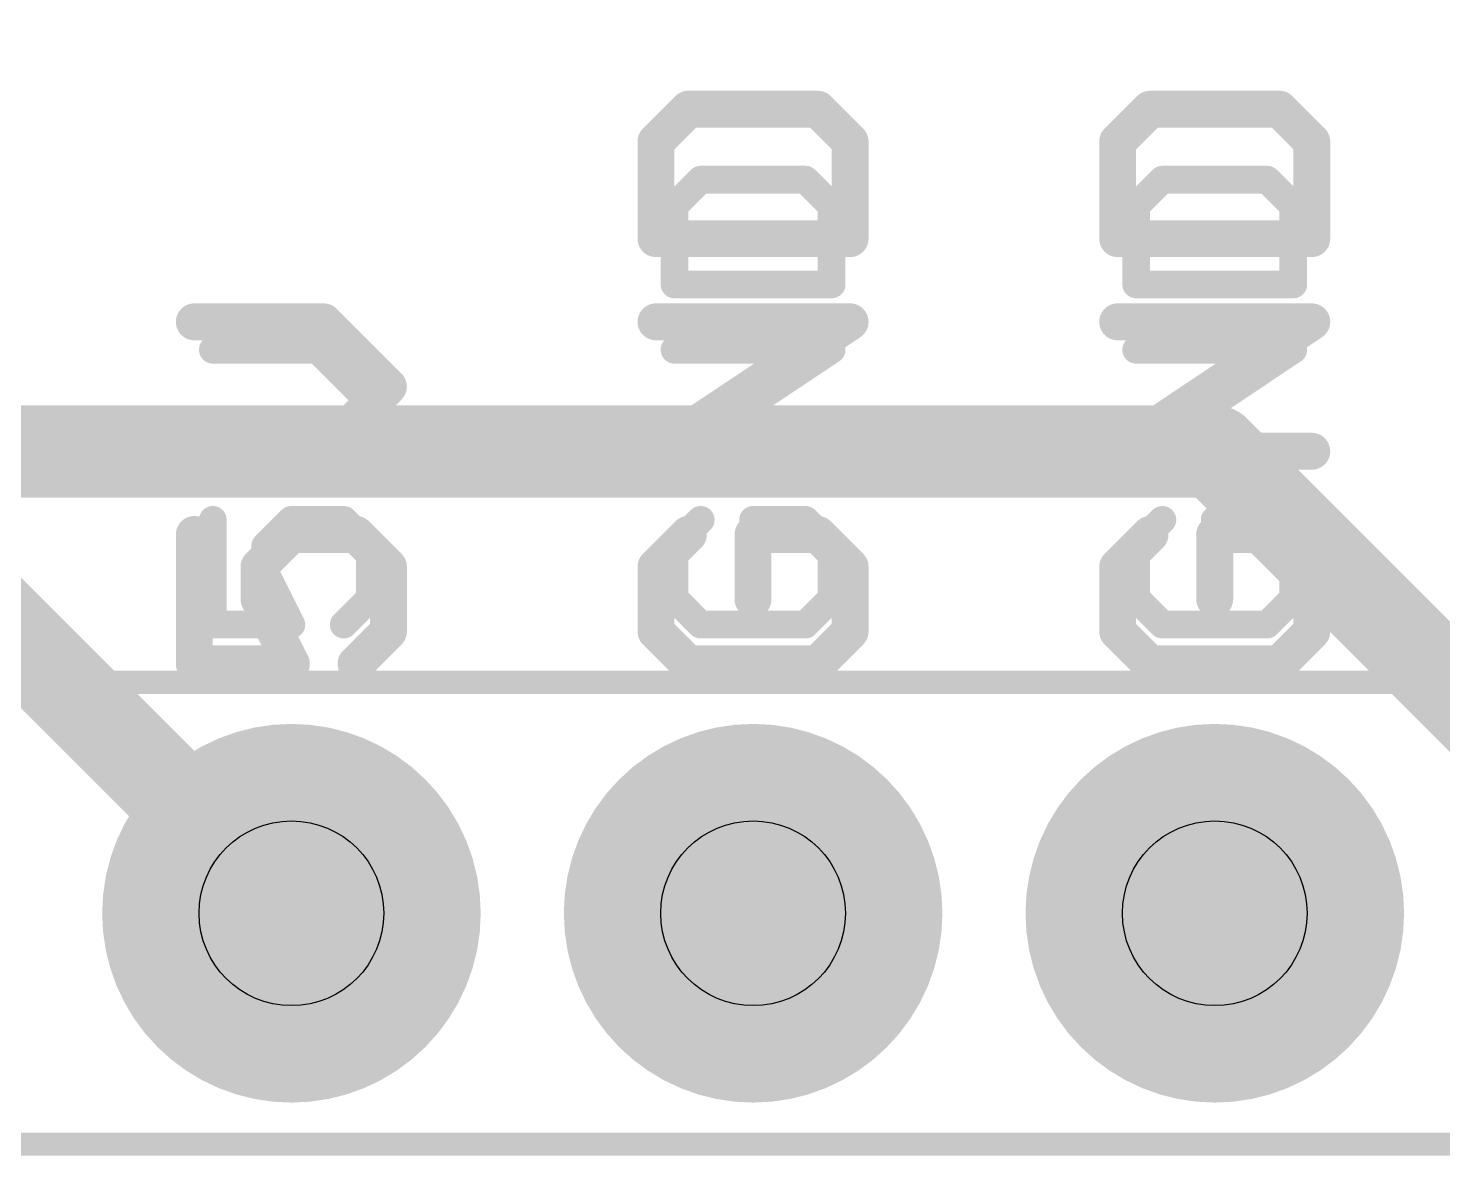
# Model space of a CAD drawing. Extents: x -27 to 80, y -11 to 53.
# Drawn here: x 27.76 to 35.54, y 1.21 to 7.41 of the extents above; entities that cross this region are included whole.
import ezdxf

# ---------------------------------------------------------------- set-up
doc = ezdxf.new("R2010")
doc.units = 0
for name, color, linetype in [('1', 12, 'CONTINUOUS'), ('16', 132, 'CONTINUOUS'), ('17', 110, 'CONTINUOUS'), ('21', 53, 'CONTINUOUS'), ('29', 253, 'CONTINUOUS'), ('30', 253, 'CONTINUOUS'), ('44', 253, 'CONTINUOUS'), ('51', 53, 'CONTINUOUS')]:
    doc.layers.add(name, color=color, linetype=linetype)

# ---------------------------------------------------------------- blocks, each defined once
blk = doc.blocks.new('ROUNDP')
at = {"const_width": 0.5}
blk.add_lwpolyline([(0, -0.25, 1), (0, 0.25, 1), (0, -0.25)], format="xyb", dxfattribs=at)

msp = doc.modelspace()

# ---------------------------------------------------------------- linework, layer by layer
at = {"layer": '1', "const_width": 0.508}
msp.add_lwpolyline([(22.225, 9.525), (29.21, 2.54)], dxfattribs=at)
at = {"layer": '1', "const_width": 0.254}
msp.add_lwpolyline([(29.1202, 2.4502, 1), (29.2998, 2.6298)], format="xyb", dxfattribs=at)
at = {"layer": '16', "const_width": 0.508}
for points in [[(13.97, 5.08), (34.29, 5.08)], [(34.29, 5.08), (36.83, 2.54)]]:
    msp.add_lwpolyline(points, dxfattribs=at)
at = {"layer": '16', "const_width": 0.254}
for points in [[(34.3798, 5.1698, 1), (34.2002, 4.9902)], [(34.29, 4.953, 1), (34.29, 5.207)]]:
    msp.add_lwpolyline(points, format="xyb", dxfattribs=at)
at = {"layer": '21', "const_width": 0.2032}
for points in [[(31.3936, 6.9622), (31.2157, 6.7843)], [(32.1055, 6.9622), (31.3936, 6.9622)], [(32.2834, 6.7843), (32.1055, 6.9622)], [(33.9336, 6.9622), (33.7557, 6.7843)], [(34.6455, 6.9622), (33.9336, 6.9622)], [(34.8234, 6.7843), (34.6455, 6.9622)], [(31.2157, 6.7843), (31.2157, 6.2504)], [(32.2834, 6.2504), (32.2834, 6.7843)], [(33.7557, 6.7843), (33.7557, 6.2504)], [(34.8234, 6.2504), (34.8234, 6.7843)], [(31.2157, 6.2504), (32.2834, 6.2504)], [(33.7557, 6.2504), (34.8234, 6.2504)], [(29.3875, 5.7928), (28.6757, 5.7928)], [(29.7434, 5.4369), (29.3875, 5.7928)], [(31.2157, 5.081), (32.2834, 5.7928)], [(32.2834, 5.7928), (31.2157, 5.7928)], [(33.7557, 5.081), (34.8234, 5.7928)], [(34.8234, 5.7928), (33.7557, 5.7928)], [(29.3875, 5.081), (29.7434, 5.4369)], [(28.6757, 5.081), (29.3875, 5.081)], [(32.2834, 5.081), (31.2157, 5.081)], [(34.8234, 5.081), (33.7557, 5.081)], [(28.6757, 4.6234), (28.6757, 3.9116)], [(29.0316, 4.4455), (29.2095, 4.6234)], [(29.2095, 4.6234), (29.5655, 4.6234)], [(29.5655, 4.6234), (29.7434, 4.4455)], [(31.3936, 4.6234), (31.2157, 4.4455)], [(32.1055, 4.6234), (31.7495, 4.6234)], [(31.7495, 4.6234), (31.7495, 4.2675)], [(32.2834, 4.4455), (32.1055, 4.6234)], [(33.9336, 4.6234), (33.7557, 4.4455)], [(34.6455, 4.6234), (34.2895, 4.6234)], [(34.2895, 4.6234), (34.2895, 4.2675)], [(34.8234, 4.4455), (34.6455, 4.6234)], [(29.0316, 4.2675), (29.0316, 4.4455)], [(29.7434, 4.4455), (29.7434, 4.0896)], [(31.2157, 4.4455), (31.2157, 4.0896)], [(32.2834, 4.0896), (32.2834, 4.4455)], [(33.7557, 4.4455), (33.7557, 4.0896)], [(34.8234, 4.0896), (34.8234, 4.4455)], [(29.2095, 3.9116), (29.0316, 4.2675)], [(29.7434, 4.0896), (29.5655, 3.9116)], [(31.2157, 4.0896), (31.3936, 3.9116)], [(32.1055, 3.9116), (32.2834, 4.0896)], [(33.7557, 4.0896), (33.9336, 3.9116)], [(34.6455, 3.9116), (34.8234, 4.0896)], [(28.6757, 3.9116), (29.2095, 3.9116)], [(31.3936, 3.9116), (32.1055, 3.9116)], [(33.9336, 3.9116), (34.6455, 3.9116)]]:
    msp.add_lwpolyline(points, dxfattribs=at)
at = {"layer": '21', "const_width": 0.1016}
for points in [[(31.3936, 7.013, 1), (31.3936, 6.9114)], [(31.4296, 6.9263, 1), (31.3577, 6.9981)], [(32.1414, 6.9981, 1), (32.0695, 6.9263)], [(32.1055, 6.9114, 1), (32.1055, 7.013)], [(33.9336, 7.013, 1), (33.9336, 6.9114)], [(33.9696, 6.9263, 1), (33.8977, 6.9981)], [(34.6814, 6.9981, 1), (34.6095, 6.9263)], [(34.6455, 6.9114, 1), (34.6455, 7.013)], [(31.2665, 6.7843, 1), (31.1649, 6.7843)], [(31.1798, 6.8202, 1), (31.2516, 6.7483)], [(32.3342, 6.7843, 1), (32.2326, 6.7843)], [(32.2475, 6.7483, 1), (32.3193, 6.8202)], [(33.8065, 6.7843, 1), (33.7049, 6.7843)], [(33.7198, 6.8202, 1), (33.7916, 6.7483)], [(34.8742, 6.7843, 1), (34.7726, 6.7843)], [(34.7875, 6.7483, 1), (34.8593, 6.8202)], [(31.2157, 6.3012, 1), (31.2157, 6.1996)], [(32.2834, 6.1996, 1), (32.2834, 6.3012)], [(33.7557, 6.3012, 1), (33.7557, 6.1996)], [(34.8234, 6.1996, 1), (34.8234, 6.3012)], [(31.1649, 6.2504, 1), (31.2665, 6.2504)], [(32.2326, 6.2504, 1), (32.3342, 6.2504)], [(33.7049, 6.2504, 1), (33.8065, 6.2504)], [(34.7726, 6.2504, 1), (34.8742, 6.2504)], [(28.6757, 5.8436, 1), (28.6757, 5.742)], [(29.4234, 5.8287, 1), (29.3516, 5.7569)], [(29.3875, 5.742, 1), (29.3875, 5.8436)], [(31.2157, 5.8436, 1), (31.2157, 5.742)], [(32.3116, 5.7505, 1), (32.2552, 5.8351)], [(32.2834, 5.742, 1), (32.2834, 5.8436)], [(33.7557, 5.8436, 1), (33.7557, 5.742)], [(34.8516, 5.7505, 1), (34.7952, 5.8351)], [(34.8234, 5.742, 1), (34.8234, 5.8436)], [(29.7793, 5.401, 1), (29.7075, 5.4728)], [(29.7075, 5.401, 1), (29.7793, 5.4728)], [(28.6757, 5.1318, 1), (28.6757, 5.0302)], [(29.3516, 5.1169, 1), (29.4234, 5.0451)], [(29.3875, 5.0302, 1), (29.3875, 5.1318)], [(31.2157, 5.1318, 1), (31.2157, 5.0302)], [(31.1875, 5.1233, 1), (31.2439, 5.0387)], [(32.2834, 5.0302, 1), (32.2834, 5.1318)], [(33.7557, 5.1318, 1), (33.7557, 5.0302)], [(33.7275, 5.1233, 1), (33.7839, 5.0387)], [(34.8234, 5.0302, 1), (34.8234, 5.1318)], [(28.7265, 4.6234, 1), (28.6249, 4.6234)], [(29.2095, 4.6742, 1), (29.2095, 4.5726)], [(29.2455, 4.5875, 1), (29.1736, 4.6593)], [(29.6014, 4.6593, 1), (29.5295, 4.5875)], [(29.5655, 4.5726, 1), (29.5655, 4.6742)], [(31.4296, 4.5875, 1), (31.3577, 4.6593)], [(31.7495, 4.6742, 1), (31.7495, 4.5726)], [(31.8003, 4.6234, 1), (31.6987, 4.6234)], [(32.1414, 4.6593, 1), (32.0695, 4.5875)], [(32.1055, 4.5726, 1), (32.1055, 4.6742)], [(33.9696, 4.5875, 1), (33.8977, 4.6593)], [(34.2895, 4.6742, 1), (34.2895, 4.5726)], [(34.3403, 4.6234, 1), (34.2387, 4.6234)], [(34.6814, 4.6593, 1), (34.6095, 4.5875)], [(34.6455, 4.5726, 1), (34.6455, 4.6742)], [(29.0824, 4.4455, 1), (28.9808, 4.4455)], [(28.9957, 4.4814, 1), (29.0675, 4.4095)], [(29.7942, 4.4455, 1), (29.6926, 4.4455)], [(29.7075, 4.4095, 1), (29.7793, 4.4814)], [(31.2665, 4.4455, 1), (31.1649, 4.4455)], [(31.1798, 4.4814, 1), (31.2516, 4.4095)], [(32.3342, 4.4455, 1), (32.2326, 4.4455)], [(32.2475, 4.4095, 1), (32.3193, 4.4814)], [(33.8065, 4.4455, 1), (33.7049, 4.4455)], [(33.7198, 4.4814, 1), (33.7916, 4.4095)], [(34.8742, 4.4455, 1), (34.7726, 4.4455)], [(34.7875, 4.4095, 1), (34.8593, 4.4814)], [(29.077, 4.2902, 1), (28.9862, 4.2448)], [(28.9808, 4.2675, 1), (29.0824, 4.2675)], [(31.6987, 4.2675, 1), (31.8003, 4.2675)], [(34.2387, 4.2675, 1), (34.3403, 4.2675)], [(29.6926, 4.0896, 1), (29.7942, 4.0896)], [(29.7793, 4.0536, 1), (29.7075, 4.1255)], [(31.2516, 4.1255, 1), (31.1798, 4.0536)], [(31.1649, 4.0896, 1), (31.2665, 4.0896)], [(32.2326, 4.0896, 1), (32.3342, 4.0896)], [(32.3193, 4.0536, 1), (32.2475, 4.1255)], [(33.7916, 4.1255, 1), (33.7198, 4.0536)], [(33.7049, 4.0896, 1), (33.8065, 4.0896)], [(34.7726, 4.0896, 1), (34.8742, 4.0896)], [(34.8593, 4.0536, 1), (34.7875, 4.1255)], [(28.6757, 3.9624, 1), (28.6757, 3.8608)], [(29.1641, 3.8889, 1), (29.255, 3.9343)], [(29.2095, 3.8608, 1), (29.2095, 3.9624)], [(29.5295, 3.9475, 1), (29.6014, 3.8757)], [(31.3936, 3.9624, 1), (31.3936, 3.8608)], [(31.3577, 3.8757, 1), (31.4296, 3.9475)], [(32.0695, 3.9475, 1), (32.1414, 3.8757)], [(32.1055, 3.8608, 1), (32.1055, 3.9624)], [(33.9336, 3.9624, 1), (33.9336, 3.8608)], [(33.8977, 3.8757, 1), (33.9696, 3.9475)], [(34.6095, 3.9475, 1), (34.6814, 3.8757)], [(34.6455, 3.8608, 1), (34.6455, 3.9624)], [(28.6249, 3.9116, 1), (28.7265, 3.9116)]]:
    msp.add_lwpolyline(points, format="xyb", dxfattribs=at)
at = {"layer": '44'}
for centre in [(29.21, 2.54), (31.75, 2.54), (34.29, 2.54)]:
    msp.add_circle(centre, 0.508, dxfattribs=at)
at = {"layer": '51'}
for points, const_width in [([(31.4615, 6.5748), (31.3175, 6.4307)], 0.1524), ([(32.0377, 6.5748), (31.4615, 6.5748)], 0.1524), ([(32.1818, 6.4307), (32.0377, 6.5748)], 0.1524), ([(34.0015, 6.5748), (33.8575, 6.4307)], 0.1524), ([(34.5777, 6.5748), (34.0015, 6.5748)], 0.1524), ([(34.7218, 6.4307), (34.5777, 6.5748)], 0.1524), ([(31.3175, 6.4307), (31.3175, 5.9985)], 0.1524), ([(32.1818, 5.9985), (32.1818, 6.4307)], 0.1524), ([(33.8575, 6.4307), (33.8575, 5.9985)], 0.1524), ([(34.7218, 5.9985), (34.7218, 6.4307)], 0.1524), ([(31.3175, 5.9985), (32.1818, 5.9985)], 0.1524), ([(33.8575, 5.9985), (34.7218, 5.9985)], 0.1524), ([(29.3537, 5.6392), (28.7775, 5.6392)], 0.1524), ([(29.6418, 5.3511), (29.3537, 5.6392)], 0.1524), ([(31.3175, 5.063), (32.1818, 5.6392)], 0.1524), ([(32.1818, 5.6392), (31.3175, 5.6392)], 0.1524), ([(33.8575, 5.063), (34.7218, 5.6392)], 0.1524), ([(34.7218, 5.6392), (33.8575, 5.6392)], 0.1524), ([(29.3537, 5.063), (29.6418, 5.3511)], 0.1524), ([(28.7775, 5.063), (29.3537, 5.063)], 0.1524), ([(32.1818, 5.063), (31.3175, 5.063)], 0.1524), ([(34.7218, 5.063), (33.8575, 5.063)], 0.1524), ([(28.7775, 4.7037), (28.7775, 4.1275)], 0.1524), ([(29.0656, 4.5597), (29.2096, 4.7037)], 0.1524), ([(29.2096, 4.7037), (29.4977, 4.7037)], 0.1524), ([(29.4977, 4.7037), (29.6418, 4.5597)], 0.1524), ([(31.4615, 4.7037), (31.3175, 4.5597)], 0.1524), ([(32.0377, 4.7037), (31.7496, 4.7037)], 0.1524), ([(31.7496, 4.7037), (31.7496, 4.4156)], 0.1524), ([(32.1818, 4.5597), (32.0377, 4.7037)], 0.1524), ([(34.0015, 4.7037), (33.8575, 4.5597)], 0.1524), ([(34.5777, 4.7037), (34.2896, 4.7037)], 0.1524), ([(34.2896, 4.7037), (34.2896, 4.4156)], 0.1524), ([(34.7218, 4.5597), (34.5777, 4.7037)], 0.1524), ([(29.0656, 4.4156), (29.0656, 4.5597)], 0.1524), ([(29.6418, 4.5597), (29.6418, 4.2716)], 0.1524), ([(31.3175, 4.5597), (31.3175, 4.2716)], 0.1524), ([(32.1818, 4.2716), (32.1818, 4.5597)], 0.1524), ([(33.8575, 4.5597), (33.8575, 4.2716)], 0.1524), ([(34.7218, 4.2716), (34.7218, 4.5597)], 0.1524), ([(29.2096, 4.1275), (29.0656, 4.4156)], 0.1524), ([(29.6418, 4.2716), (29.4977, 4.1275)], 0.1524), ([(31.3175, 4.2716), (31.4615, 4.1275)], 0.1524), ([(32.0377, 4.1275), (32.1818, 4.2716)], 0.1524), ([(33.8575, 4.2716), (34.0015, 4.1275)], 0.1524), ([(34.5777, 4.1275), (34.7218, 4.2716)], 0.1524), ([(28.7775, 4.1275), (29.2096, 4.1275)], 0.1524), ([(31.4615, 4.1275), (32.0377, 4.1275)], 0.1524), ([(34.0015, 4.1275), (34.5777, 4.1275)], 0.1524), ([(22.86, 3.81), (38.1, 3.81)], 0.127), ([(38.1, 1.27), (22.86, 1.27)], 0.127)]:
    msp.add_lwpolyline(points, dxfattribs=dict(at, const_width=const_width))
at = {"layer": '51', "const_width": 0.0762}
for points in [[(31.4615, 6.6129, 1), (31.4615, 6.5367)], [(31.4885, 6.5478, 1), (31.4346, 6.6017)], [(32.0647, 6.6017, 1), (32.0108, 6.5478)], [(32.0377, 6.5367, 1), (32.0377, 6.6129)], [(34.0015, 6.6129, 1), (34.0015, 6.5367)], [(34.0285, 6.5478, 1), (33.9746, 6.6017)], [(34.6047, 6.6017, 1), (34.5508, 6.5478)], [(34.5777, 6.5367, 1), (34.5777, 6.6129)], [(31.3556, 6.4307, 1), (31.2794, 6.4307)], [(31.2905, 6.4576, 1), (31.3444, 6.4038)], [(32.2199, 6.4307, 1), (32.1437, 6.4307)], [(32.1549, 6.4038, 1), (32.2087, 6.4576)], [(33.8956, 6.4307, 1), (33.8194, 6.4307)], [(33.8305, 6.4576, 1), (33.8844, 6.4038)], [(34.7599, 6.4307, 1), (34.6837, 6.4307)], [(34.6949, 6.4038, 1), (34.7487, 6.4576)], [(31.3175, 6.0366, 1), (31.3175, 5.9604)], [(32.1818, 5.9604, 1), (32.1818, 6.0366)], [(33.8575, 6.0366, 1), (33.8575, 5.9604)], [(34.7218, 5.9604, 1), (34.7218, 6.0366)], [(31.2794, 5.9985, 1), (31.3556, 5.9985)], [(32.1437, 5.9985, 1), (32.2199, 5.9985)], [(33.8194, 5.9985, 1), (33.8956, 5.9985)], [(34.6837, 5.9985, 1), (34.7599, 5.9985)], [(28.7775, 5.6773, 1), (28.7775, 5.6011)], [(29.3806, 5.6662, 1), (29.3267, 5.6123)], [(29.3537, 5.6011, 1), (29.3537, 5.6773)], [(31.3175, 5.6773, 1), (31.3175, 5.6011)], [(32.2029, 5.6075, 1), (32.1607, 5.6709)], [(32.1818, 5.6011, 1), (32.1818, 5.6773)], [(33.8575, 5.6773, 1), (33.8575, 5.6011)], [(34.7429, 5.6075, 1), (34.7007, 5.6709)], [(34.7218, 5.6011, 1), (34.7218, 5.6773)], [(29.6687, 5.3242, 1), (29.6149, 5.3781)], [(29.6149, 5.3242, 1), (29.6687, 5.3781)], [(28.7775, 5.1011, 1), (28.7775, 5.0249)], [(29.3537, 5.0249, 1), (29.3537, 5.1011)], [(31.3175, 5.1011, 1), (31.3175, 5.0249)], [(32.1818, 5.0249, 1), (32.1818, 5.1011)], [(33.8575, 5.1011, 1), (33.8575, 5.0249)], [(34.7218, 5.0249, 1), (34.7218, 5.1011)], [(29.3267, 5.09, 1), (29.3806, 5.0361)], [(31.2963, 5.0947, 1), (31.3386, 5.0313)], [(33.8363, 5.0947, 1), (33.8786, 5.0313)], [(28.8156, 4.7037, 1), (28.7394, 4.7037)], [(29.2096, 4.7418, 1), (29.2096, 4.6656)], [(29.2366, 4.6768, 1), (29.1827, 4.7307)], [(29.5247, 4.7307, 1), (29.4708, 4.6768)], [(29.4977, 4.6656, 1), (29.4977, 4.7418)], [(31.4885, 4.6768, 1), (31.4346, 4.7307)], [(31.7496, 4.7418, 1), (31.7496, 4.6656)], [(31.7877, 4.7037, 1), (31.7115, 4.7037)], [(32.0647, 4.7307, 1), (32.0108, 4.6768)], [(32.0377, 4.6656, 1), (32.0377, 4.7418)], [(34.0285, 4.6768, 1), (33.9746, 4.7307)], [(34.2896, 4.7418, 1), (34.2896, 4.6656)], [(34.3277, 4.7037, 1), (34.2515, 4.7037)], [(34.6047, 4.7307, 1), (34.5508, 4.6768)], [(34.5777, 4.6656, 1), (34.5777, 4.7418)], [(29.0386, 4.5866, 1), (29.0925, 4.5327)], [(29.1037, 4.5597, 1), (29.0275, 4.5597)], [(29.6799, 4.5597, 1), (29.6037, 4.5597)], [(29.6149, 4.5327, 1), (29.6687, 4.5866)], [(31.2905, 4.5866, 1), (31.3444, 4.5327)], [(31.3556, 4.5597, 1), (31.2794, 4.5597)], [(32.2199, 4.5597, 1), (32.1437, 4.5597)], [(32.1549, 4.5327, 1), (32.2087, 4.5866)], [(33.8305, 4.5866, 1), (33.8844, 4.5327)], [(33.8956, 4.5597, 1), (33.8194, 4.5597)], [(34.7599, 4.5597, 1), (34.6837, 4.5597)], [(34.6949, 4.5327, 1), (34.7487, 4.5866)], [(29.0997, 4.4327, 1), (29.0315, 4.3986)], [(29.0275, 4.4156, 1), (29.1037, 4.4156)], [(31.7115, 4.4156, 1), (31.7877, 4.4156)], [(34.2515, 4.4156, 1), (34.3277, 4.4156)], [(29.6037, 4.2716, 1), (29.6799, 4.2716)], [(29.6687, 4.2446, 1), (29.6149, 4.2985)], [(31.3444, 4.2985, 1), (31.2905, 4.2446)], [(31.2794, 4.2716, 1), (31.3556, 4.2716)], [(32.1437, 4.2716, 1), (32.2199, 4.2716)], [(32.2087, 4.2446, 1), (32.1549, 4.2985)], [(33.8844, 4.2985, 1), (33.8305, 4.2446)], [(33.8194, 4.2716, 1), (33.8956, 4.2716)], [(34.6837, 4.2716, 1), (34.7599, 4.2716)], [(34.7487, 4.2446, 1), (34.6949, 4.2985)], [(28.7775, 4.1656, 1), (28.7775, 4.0894)], [(29.2096, 4.0894, 1), (29.2096, 4.1656)], [(31.4615, 4.1656, 1), (31.4615, 4.0894)], [(32.0377, 4.0894, 1), (32.0377, 4.1656)], [(34.0015, 4.1656, 1), (34.0015, 4.0894)], [(34.5777, 4.0894, 1), (34.5777, 4.1656)], [(28.7394, 4.1275, 1), (28.8156, 4.1275)], [(29.1756, 4.1105, 1), (29.2437, 4.1445)], [(29.4708, 4.1544, 1), (29.5247, 4.1006)], [(31.4346, 4.1006, 1), (31.4885, 4.1544)], [(32.0108, 4.1544, 1), (32.0647, 4.1006)], [(33.9746, 4.1006, 1), (34.0285, 4.1544)], [(34.5508, 4.1544, 1), (34.6047, 4.1006)]]:
    msp.add_lwpolyline(points, format="xyb", dxfattribs=at)

# ---------------------------------------------------------------- block references
at = {"layer": '17', "xscale": 1.8796, "yscale": 1.8796}
for p in [(29.21, 2.54), (29.21, 2.54), (31.75, 2.54), (31.75, 2.54), (34.29, 2.54), (34.29, 2.54)]:
    msp.add_blockref('ROUNDP', p, dxfattribs=at)
at = {"layer": '29', "xscale": 2.0828, "yscale": 2.0828}
for p in [(29.21, 2.54), (31.75, 2.54), (34.29, 2.54)]:
    msp.add_blockref('ROUNDP', p, dxfattribs=at)
at = {"layer": '30', "xscale": 2.0828, "yscale": 2.0828}
for p in [(29.21, 2.54), (31.75, 2.54), (34.29, 2.54)]:
    msp.add_blockref('ROUNDP', p, dxfattribs=at)

doc.saveas('drawing.dxf')
